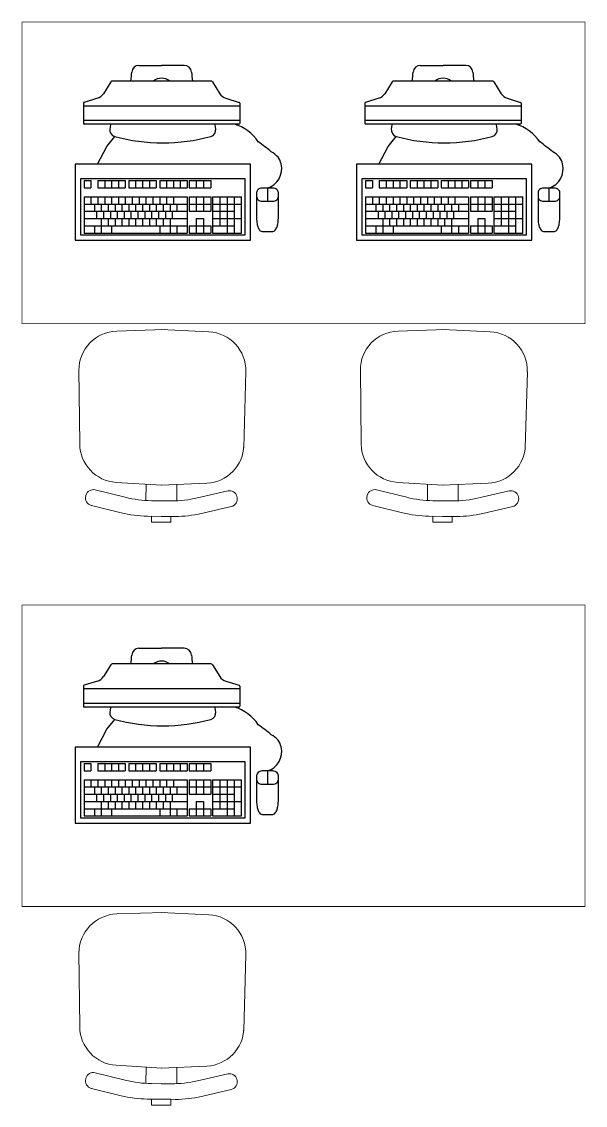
# Model space of a CAD drawing. Header units: millimetres. Extents: x -217756 to 263180, y 55413 to 130608.
# Drawn here: x 204560 to 205962, y 73872 to 76567 of the extents above; entities that cross this region are included whole.
import ezdxf

# ---------------------------------------------------------------- set-up
doc = ezdxf.new("R2010")
doc.units = ezdxf.units.MM
doc.layers.add('ТХ_мебель передв', color=250, linetype='Continuous', lineweight=13)

# ---------------------------------------------------------------- blocks, each defined once
blk = doc.blocks.new('A$C34cbd993')
at = {"extrusion": (0.000470829, 6.1078e-05, 1)}
for p, q in [((423085.2, -54142.3, 0), (423141.6, -54142.3, 0)), ((423197.9, -54142.3, -0.1), (423141.6, -54142.3, 0)), ((423785.2, -54142.3, 0), (423841.6, -54142.3, 0)), ((423897.9, -54142.3, -0.1), (423841.6, -54142.3, 0)), ((423015.1, -54183.5, 0), (422996.8, -54212.8, 0)), ((423264.2, -54181.3, -0.1), (423019, -54181.3, 0)), ((423268, -54183.5, -0.1), (423286.3, -54212.8, -0.1)), ((423715.1, -54183.5, 0), (423696.8, -54212.8, 0)), ((423964.2, -54181.3, -0.1), (423719, -54181.3, 0)), ((423968, -54183.5, -0.1), (423986.3, -54212.8, -0.1)), ((422981.8, -54224.3, 0.1), (422949, -54234.4, 0.1)), ((423301.4, -54224.3, -0.1), (423334.2, -54234.4, -0.1)), ((423681.8, -54224.3, 0.1), (423649, -54234.4, 0.1)), ((424001.4, -54224.3, -0.1), (424034.2, -54234.4, -0.1)), ((422947.2, -54236.2, 0.1), (422947.2, -54286.6, 0.1)), ((423336, -54243.4, -0.1), (422947.2, -54243.4, 0.1)), ((423336, -54236.2, -0.1), (423336, -54286.6, -0.1)), ((423647.2, -54236.2, 0.1), (423647.2, -54286.6, 0.1)), ((424036, -54243.4, -0.1), (423647.2, -54243.4, 0.1)), ((424036, -54236.2, -0.1), (424036, -54286.6, -0.1)), ((423336, -54279.4, -0.1), (422947.2, -54279.4, 0.1)), ((424036, -54279.4, -0.1), (423647.2, -54279.4, 0.1)), ((423334.2, -54288.4, -0.1), (422949, -54288.4, 0.1)), ((424034.2, -54288.4, -0.1), (423649, -54288.4, 0.1)), ((422948.8, -54428.8, 0.1), (422948.8, -54446.8, 0.1)), ((423648.8, -54428.8, 0.1), (423648.8, -54446.8, 0.1)), ((422948.8, -54469.3, 0.1), (423205.3, -54469.3, 0)), ((422948.8, -54469.3, 0.1), (422948.8, -54559.3, 0.1)), ((423209.8, -54469.3, 0), (423263.8, -54469.3, -0.1)), ((423268.3, -54469.3, -0.1), (423340.3, -54469.3, -0.1)), ((423340.3, -54559.3, -0.1), (423340.3, -54469.3, -0.1)), ((423648.8, -54469.3, 0.1), (423905.3, -54469.3, 0)), ((423648.8, -54469.3, 0.1), (423648.8, -54559.3, 0.1)), ((423909.8, -54469.3, 0), (423963.8, -54469.3, -0.1)), ((423968.3, -54469.3, -0.1), (424040.3, -54469.3, -0.1)), ((424040.3, -54559.3, -0.1), (424040.3, -54469.3, -0.1)), ((422948.8, -54487.3, 0.1), (423205.3, -54487.3, 0)), ((423209.8, -54487.3, 0), (423263.8, -54487.3, -0.1)), ((423268.3, -54487.3, -0.1), (423340.3, -54487.3, -0.1)), ((423648.8, -54487.3, 0.1), (423905.3, -54487.3, 0)), ((423909.8, -54487.3, 0), (423963.8, -54487.3, -0.1)), ((423968.3, -54487.3, -0.1), (424040.3, -54487.3, -0.1)), ((422948.8, -54505.3, 0.1), (423205.3, -54505.3, 0)), ((422948.8, -54523.3, 0.1), (423205.3, -54523.3, 0)), ((423209.8, -54505.3, 0), (423263.8, -54505.3, -0.1)), ((423227.8, -54523.3, 0), (423245.8, -54523.3, -0.1)), ((423268.3, -54505.3, -0.1), (423322.3, -54505.3, -0.1)), ((423268.3, -54523.3, -0.1), (423340.3, -54523.3, -0.1)), ((423648.8, -54505.3, 0.1), (423905.3, -54505.3, 0)), ((423648.8, -54523.3, 0.1), (423905.3, -54523.3, 0)), ((423909.8, -54505.3, 0), (423963.8, -54505.3, -0.1)), ((423927.8, -54523.3, 0), (423945.8, -54523.3, -0.1)), ((423968.3, -54505.3, -0.1), (424022.3, -54505.3, -0.1)), ((423968.3, -54523.3, -0.1), (424040.3, -54523.3, -0.1)), ((422948.8, -54541.3, 0.1), (423205.3, -54541.3, 0)), ((423209.8, -54541.3, 0), (423263.8, -54541.3, -0.1)), ((423268.3, -54541.3, -0.1), (423322.3, -54541.3, -0.1)), ((423648.8, -54541.3, 0.1), (423905.3, -54541.3, 0)), ((423909.8, -54541.3, 0), (423963.8, -54541.3, -0.1)), ((423968.3, -54541.3, -0.1), (424022.3, -54541.3, -0.1)), ((422948.8, -54559.3, 0.1), (423205.3, -54559.3, 0)), ((423209.8, -54559.3, 0), (423263.8, -54559.3, -0.1)), ((423268.3, -54559.3, -0.1), (423340.3, -54559.3, -0.1)), ((423648.8, -54559.3, 0.1), (423905.3, -54559.3, 0)), ((423909.8, -54559.3, 0), (423963.8, -54559.3, -0.1)), ((423968.3, -54559.3, -0.1), (424040.3, -54559.3, -0.1)), ((423085.2, -55592.3, 0), (423141.6, -55592.3, 0)), ((423197.9, -55592.3, -0.1), (423141.6, -55592.3, 0)), ((423015.1, -55633.5, 0), (422996.8, -55662.8, 0)), ((423264.2, -55631.3, -0.1), (423019, -55631.3, 0)), ((423268, -55633.5, -0.1), (423286.3, -55662.8, -0.1)), ((422947.2, -55686.2, 0.1), (422947.2, -55736.6, 0.1)), ((422981.8, -55674.3, 0.1), (422949, -55684.4, 0.1)), ((423301.4, -55674.3, -0.1), (423334.2, -55684.4, -0.1)), ((423336, -55686.2, -0.1), (423336, -55736.6, -0.1)), ((423336, -55693.4, -0.1), (422947.2, -55693.4, 0.1)), ((423336, -55729.4, -0.1), (422947.2, -55729.4, 0.1)), ((423334.2, -55738.4, -0.1), (422949, -55738.4, 0.1)), ((422948.8, -55878.8, 0.1), (422948.8, -55896.8, 0.1)), ((422948.8, -55919.3, 0.1), (423205.3, -55919.3, 0)), ((422948.8, -55919.3, 0.1), (422948.8, -56009.3, 0.1)), ((423209.8, -55919.3, 0), (423263.8, -55919.3, -0.1)), ((423268.3, -55919.3, -0.1), (423340.3, -55919.3, -0.1)), ((423340.3, -56009.3, -0.1), (423340.3, -55919.3, -0.1)), ((422948.8, -55937.3, 0.1), (423205.3, -55937.3, 0)), ((422948.8, -55955.3, 0.1), (423205.3, -55955.3, 0)), ((423209.8, -55937.3, 0), (423263.8, -55937.3, -0.1)), ((423209.8, -55955.3, 0), (423263.8, -55955.3, -0.1)), ((423268.3, -55937.3, -0.1), (423340.3, -55937.3, -0.1)), ((423268.3, -55955.3, -0.1), (423322.3, -55955.3, -0.1)), ((422948.8, -55973.3, 0.1), (423205.3, -55973.3, 0)), ((423227.8, -55973.3, 0), (423245.8, -55973.3, -0.1)), ((423268.3, -55973.3, -0.1), (423340.3, -55973.3, -0.1)), ((422948.8, -55991.3, 0.1), (423205.3, -55991.3, 0)), ((422948.8, -56009.3, 0.1), (423205.3, -56009.3, 0)), ((423209.8, -55991.3, 0), (423263.8, -55991.3, -0.1)), ((423209.8, -56009.3, 0), (423263.8, -56009.3, -0.1)), ((423268.3, -55991.3, -0.1), (423322.3, -55991.3, -0.1)), ((423268.3, -56009.3, -0.1), (423340.3, -56009.3, -0.1))]:
    blk.add_line(p, q, dxfattribs=at)
for points, elevation in [([(423404.9, -54447.5, 0.397637), (423438.8, -54387.4, 0.110351), (423431.5, -54370.9, 0.08312), (423414.4, -54357.4, 0.014729), (423382, -54332.3, 0.170175), (423322.8, -54288.4, -0.037673)], 195.9), ([(424104.9, -54447.5, 0.397637), (424138.8, -54387.4, 0.110351), (424131.5, -54370.9, 0.08312), (424114.4, -54357.4, 0.014729), (424082, -54332.3, 0.170175), (424022.8, -54288.4, -0.037673)], 196.2), ([(423377.9, -54468.9, 0.114539), (423378.9, -54473.2, 0.103755), (423381.8, -54477, 0.091433), (423386.1, -54479.4, 0.084292), (423391.4, -54480.3), (423418.4, -54480.3, 0.084292), (423423.6, -54479.4, 0.091433), (423427.9, -54477, 0.103755), (423430.9, -54473.2, 0.114539), (423431.9, -54468.9, 0.114539)], 195.9), ([(424077.9, -54468.9, 0.114539), (424078.9, -54473.2, 0.103755), (424081.8, -54477, 0.091433), (424086.1, -54479.4, 0.084292), (424091.4, -54480.3), (424118.4, -54480.3, 0.084292), (424123.6, -54479.4, 0.091433), (424127.9, -54477, 0.103755), (424130.9, -54473.2, 0.114539), (424131.9, -54468.9, 0.114539)], 196.2), ([(423404.9, -55897.5, 0.397637), (423438.8, -55837.4, 0.110351), (423431.5, -55820.9, 0.08312), (423414.4, -55807.4, 0.014729), (423382, -55782.3, 0.170175), (423322.8, -55738.4, -0.037673)], 195.8), ([(423377.9, -55918.9, 0.114539), (423378.9, -55923.2, 0.103755), (423381.8, -55927, 0.091433), (423386.1, -55929.4, 0.084292), (423391.4, -55930.3), (423418.4, -55930.3, 0.084292), (423423.6, -55929.4, 0.091433), (423427.9, -55927, 0.103755), (423430.9, -55923.2, 0.114539), (423431.9, -55918.9, 0.114539)], 195.8)]:
    blk.add_lwpolyline(points, format="xyb", dxfattribs=dict(at, elevation=elevation))
for points, elevation in [([(422981.8, -54388.4), (423005.3, -54343.8), (423024.9, -54319.4)], 195.9), ([(423681.8, -54388.4), (423705.3, -54343.8), (423724.9, -54319.4)], 196.2), ([(422948.7, -54428.9), (422965.8, -54428.9)], 195.9), ([(422948.7, -54446.9), (422965.8, -54446.9)], 195.9), ([(422965.8, -54428.9), (422965.8, -54446.9)], 195.9), ([(422982.9, -54428.9), (423051.3, -54428.9)], 195.9), ([(422982.9, -54428.9), (422982.9, -54446.9)], 195.9), ([(422982.9, -54446.9), (423051.3, -54446.9)], 195.9), ([(423000, -54428.9), (423000, -54446.9)], 195.9), ([(423017.1, -54428.9), (423017.1, -54446.9)], 195.9), ([(423034.2, -54428.9), (423034.2, -54446.9)], 195.9), ([(423051.3, -54428.9), (423051.3, -54446.9)], 195.9), ([(423059.9, -54428.9), (423128.3, -54428.9)], 195.9), ([(423059.9, -54428.9), (423059.9, -54446.9)], 195.9), ([(423059.9, -54446.9), (423128.3, -54446.9)], 195.9), ([(423077, -54428.9), (423077, -54446.9)], 195.9), ([(423094.1, -54428.9), (423094.1, -54446.9)], 195.9), ([(423111.2, -54428.9), (423111.2, -54446.9)], 195.9), ([(423128.3, -54428.9), (423128.3, -54446.9)], 195.9), ([(423136.8, -54428.9), (423205.2, -54428.9)], 195.9), ([(423136.8, -54428.9), (423136.8, -54446.9)], 195.9), ([(423136.8, -54446.9), (423205.2, -54446.9)], 195.9), ([(423153.9, -54428.9), (423153.9, -54446.9)], 195.9), ([(423171, -54428.9), (423171, -54446.9)], 195.9), ([(423188.1, -54428.9), (423188.1, -54446.9)], 195.9), ([(423205.2, -54428.9), (423205.2, -54446.9)], 195.9), ([(423209.7, -54428.9), (423263.7, -54428.9)], 195.9), ([(423209.7, -54428.9), (423209.7, -54446.9)], 195.9), ([(423209.7, -54446.9), (423263.7, -54446.9)], 195.9), ([(423227.7, -54428.9), (423227.7, -54446.9)], 195.9), ([(423245.7, -54428.9), (423245.7, -54446.9)], 195.9), ([(423263.7, -54428.9), (423263.7, -54446.9)], 195.9), ([(423263.7, -54428.9), (423263.7, -54446.9)], 195.9), ([(423404.9, -54447.5), (423404.9, -54480.3)], 195.9), ([(423648.7, -54428.9), (423665.8, -54428.9)], 196.2), ([(423648.7, -54446.9), (423665.8, -54446.9)], 196.2), ([(423665.8, -54428.9), (423665.8, -54446.9)], 196.2), ([(423682.9, -54428.9), (423751.3, -54428.9)], 196.2), ([(423682.9, -54428.9), (423682.9, -54446.9)], 196.2), ([(423682.9, -54446.9), (423751.3, -54446.9)], 196.2), ([(423700, -54428.9), (423700, -54446.9)], 196.2), ([(423717.1, -54428.9), (423717.1, -54446.9)], 196.2), ([(423734.2, -54428.9), (423734.2, -54446.9)], 196.2), ([(423751.3, -54428.9), (423751.3, -54446.9)], 196.2), ([(423759.9, -54428.9), (423828.3, -54428.9)], 196.2), ([(423759.9, -54428.9), (423759.9, -54446.9)], 196.2), ([(423759.9, -54446.9), (423828.3, -54446.9)], 196.2), ([(423777, -54428.9), (423777, -54446.9)], 196.2), ([(423794.1, -54428.9), (423794.1, -54446.9)], 196.2), ([(423811.2, -54428.9), (423811.2, -54446.9)], 196.2), ([(423828.3, -54428.9), (423828.3, -54446.9)], 196.2), ([(423836.8, -54428.9), (423905.2, -54428.9)], 196.2), ([(423836.8, -54428.9), (423836.8, -54446.9)], 196.2), ([(423836.8, -54446.9), (423905.2, -54446.9)], 196.2), ([(423853.9, -54428.9), (423853.9, -54446.9)], 196.2), ([(423871, -54428.9), (423871, -54446.9)], 196.2), ([(423888.1, -54428.9), (423888.1, -54446.9)], 196.2), ([(423905.2, -54428.9), (423905.2, -54446.9)], 196.2), ([(423909.7, -54428.9), (423963.7, -54428.9)], 196.2), ([(423909.7, -54428.9), (423909.7, -54446.9)], 196.2), ([(423909.7, -54446.9), (423963.7, -54446.9)], 196.2), ([(423927.7, -54428.9), (423927.7, -54446.9)], 196.2), ([(423945.7, -54428.9), (423945.7, -54446.9)], 196.2), ([(423963.7, -54428.9), (423963.7, -54446.9)], 196.2), ([(423963.7, -54428.9), (423963.7, -54446.9)], 196.2), ([(424104.9, -54447.5), (424104.9, -54480.3)], 196.2), ([(422965.8, -54469.4), (422965.8, -54487.4)], 195.9), ([(422982.9, -54469.4), (422982.9, -54487.4)], 195.9), ([(423000, -54469.4), (423000, -54487.4)], 195.9), ([(423017.1, -54469.4), (423017.1, -54487.4)], 195.9), ([(423034.2, -54469.4), (423034.2, -54487.4)], 195.9), ([(423051.3, -54469.4), (423051.3, -54487.4)], 195.9), ([(423068.4, -54469.4), (423068.4, -54487.4)], 195.9), ([(423085.5, -54469.4), (423085.5, -54487.4)], 195.9), ([(423102.6, -54469.4), (423102.6, -54487.4)], 195.9), ([(423119.7, -54469.4), (423119.7, -54487.4)], 195.9), ([(423136.8, -54469.4), (423136.8, -54487.4)], 195.9), ([(423153.9, -54469.4), (423153.9, -54487.4)], 195.9), ([(423171, -54469.4), (423171, -54487.4)], 195.9), ([(423205.2, -54469.4), (423205.2, -54559.4)], 195.9), ([(423209.7, -54469.4), (423209.7, -54505.4)], 195.9), ([(423227.7, -54469.4), (423227.7, -54505.4)], 195.9), ([(423245.7, -54469.4), (423245.7, -54505.4)], 195.9), ([(423263.7, -54469.4), (423263.7, -54505.4)], 195.9), ([(423268.2, -54469.4), (423268.2, -54559.4)], 195.9), ([(423286.2, -54469.4), (423286.2, -54541.4)], 195.9), ([(423304.2, -54469.4), (423304.2, -54559.4)], 195.9), ([(423322.2, -54469.4), (423322.2, -54559.4)], 195.9), ([(423665.8, -54469.4), (423665.8, -54487.4)], 196.2), ([(423682.9, -54469.4), (423682.9, -54487.4)], 196.2), ([(423700, -54469.4), (423700, -54487.4)], 196.2), ([(423717.1, -54469.4), (423717.1, -54487.4)], 196.2), ([(423734.2, -54469.4), (423734.2, -54487.4)], 196.2), ([(423751.3, -54469.4), (423751.3, -54487.4)], 196.2), ([(423768.4, -54469.4), (423768.4, -54487.4)], 196.2), ([(423785.5, -54469.4), (423785.5, -54487.4)], 196.2), ([(423802.6, -54469.4), (423802.6, -54487.4)], 196.2), ([(423819.7, -54469.4), (423819.7, -54487.4)], 196.2), ([(423836.8, -54469.4), (423836.8, -54487.4)], 196.2), ([(423853.9, -54469.4), (423853.9, -54487.4)], 196.2), ([(423871, -54469.4), (423871, -54487.4)], 196.2), ([(423905.2, -54469.4), (423905.2, -54559.4)], 196.2), ([(423909.7, -54469.4), (423909.7, -54505.4)], 196.2), ([(423927.7, -54469.4), (423927.7, -54505.4)], 196.2), ([(423945.7, -54469.4), (423945.7, -54505.4)], 196.2), ([(423963.7, -54469.4), (423963.7, -54505.4)], 196.2), ([(423968.2, -54469.4), (423968.2, -54559.4)], 196.2), ([(423986.2, -54469.4), (423986.2, -54541.4)], 196.2), ([(424004.2, -54469.4), (424004.2, -54559.4)], 196.2), ([(424022.2, -54469.4), (424022.2, -54559.4)], 196.2), ([(422974.4, -54487.4), (422974.4, -54505.4)], 195.9), ([(422991.5, -54487.4), (422991.5, -54505.4)], 195.9), ([(423008.6, -54487.4), (423008.6, -54505.4)], 195.9), ([(423025.7, -54487.4), (423025.7, -54505.4)], 195.9), ([(423042.8, -54487.4), (423042.8, -54505.4)], 195.9), ([(423059.9, -54487.4), (423059.9, -54505.4)], 195.9), ([(423077, -54487.4), (423077, -54505.4)], 195.9), ([(423094.1, -54487.4), (423094.1, -54505.4)], 195.9), ([(423111.2, -54487.4), (423111.2, -54505.4)], 195.9), ([(423128.3, -54487.4), (423128.3, -54505.4)], 195.9), ([(423145.4, -54487.4), (423145.4, -54505.4)], 195.9), ([(423162.5, -54487.4), (423162.5, -54505.4)], 195.9), ([(423179.6, -54487.4), (423179.6, -54505.4)], 195.9), ([(423674.4, -54487.4), (423674.4, -54505.4)], 196.2), ([(423691.5, -54487.4), (423691.5, -54505.4)], 196.2), ([(423708.6, -54487.4), (423708.6, -54505.4)], 196.2), ([(423725.7, -54487.4), (423725.7, -54505.4)], 196.2), ([(423742.8, -54487.4), (423742.8, -54505.4)], 196.2), ([(423759.9, -54487.4), (423759.9, -54505.4)], 196.2), ([(423777, -54487.4), (423777, -54505.4)], 196.2), ([(423794.1, -54487.4), (423794.1, -54505.4)], 196.2), ([(423811.2, -54487.4), (423811.2, -54505.4)], 196.2), ([(423828.3, -54487.4), (423828.3, -54505.4)], 196.2), ([(423845.4, -54487.4), (423845.4, -54505.4)], 196.2), ([(423862.5, -54487.4), (423862.5, -54505.4)], 196.2), ([(423879.6, -54487.4), (423879.6, -54505.4)], 196.2), ([(422979.8, -54505.4), (422979.8, -54523.4)], 195.9), ([(422991.5, -54523.4), (422991.5, -54541.4)], 195.9), ([(422996.9, -54505.4), (422996.9, -54523.4)], 195.9), ([(423008.6, -54523.4), (423008.6, -54541.4)], 195.9), ([(423014, -54505.4), (423014, -54523.4)], 195.9), ([(423025.7, -54523.4), (423025.7, -54541.4)], 195.9), ([(423031.1, -54505.4), (423031.1, -54523.4)], 195.9), ([(423042.8, -54523.4), (423042.8, -54541.4)], 195.9), ([(423048.2, -54505.4), (423048.2, -54523.4)], 195.9), ([(423059.9, -54523.4), (423059.9, -54541.4)], 195.9), ([(423065.3, -54505.4), (423065.3, -54523.4)], 195.9), ([(423077, -54523.4), (423077, -54541.4)], 195.9), ([(423082.4, -54505.4), (423082.4, -54523.4)], 195.9), ([(423094.1, -54523.4), (423094.1, -54541.4)], 195.9), ([(423099.5, -54505.4), (423099.5, -54523.4)], 195.9), ([(423111.2, -54523.4), (423111.2, -54541.4)], 195.9), ([(423116.6, -54505.4), (423116.6, -54523.4)], 195.9), ([(423128.3, -54523.4), (423128.3, -54541.4)], 195.9), ([(423133.7, -54505.4), (423133.7, -54523.4)], 195.9), ([(423145.4, -54523.4), (423145.4, -54541.4)], 195.9), ([(423150.8, -54505.4), (423150.8, -54523.4)], 195.9), ([(423162.5, -54523.4), (423162.5, -54541.4)], 195.9), ([(423167.9, -54505.4), (423167.9, -54523.4)], 195.9), ([(423227.7, -54523.4), (423227.7, -54559.4)], 195.9), ([(423245.7, -54523.4), (423245.7, -54559.4)], 195.9), ([(423679.8, -54505.4), (423679.8, -54523.4)], 196.2), ([(423691.5, -54523.4), (423691.5, -54541.4)], 196.2), ([(423696.9, -54505.4), (423696.9, -54523.4)], 196.2), ([(423708.6, -54523.4), (423708.6, -54541.4)], 196.2), ([(423714, -54505.4), (423714, -54523.4)], 196.2), ([(423725.7, -54523.4), (423725.7, -54541.4)], 196.2), ([(423731.1, -54505.4), (423731.1, -54523.4)], 196.2), ([(423742.8, -54523.4), (423742.8, -54541.4)], 196.2), ([(423748.2, -54505.4), (423748.2, -54523.4)], 196.2), ([(423759.9, -54523.4), (423759.9, -54541.4)], 196.2), ([(423765.3, -54505.4), (423765.3, -54523.4)], 196.2), ([(423777, -54523.4), (423777, -54541.4)], 196.2), ([(423782.4, -54505.4), (423782.4, -54523.4)], 196.2), ([(423794.1, -54523.4), (423794.1, -54541.4)], 196.2), ([(423799.5, -54505.4), (423799.5, -54523.4)], 196.2), ([(423811.2, -54523.4), (423811.2, -54541.4)], 196.2), ([(423816.6, -54505.4), (423816.6, -54523.4)], 196.2), ([(423828.3, -54523.4), (423828.3, -54541.4)], 196.2), ([(423833.7, -54505.4), (423833.7, -54523.4)], 196.2), ([(423845.4, -54523.4), (423845.4, -54541.4)], 196.2), ([(423850.8, -54505.4), (423850.8, -54523.4)], 196.2), ([(423862.5, -54523.4), (423862.5, -54541.4)], 196.2), ([(423867.9, -54505.4), (423867.9, -54523.4)], 196.2), ([(423927.7, -54523.4), (423927.7, -54559.4)], 196.2), ([(423945.7, -54523.4), (423945.7, -54559.4)], 196.2), ([(422974.4, -54541.4), (422974.4, -54559.4)], 195.9), ([(422991.5, -54541.4), (422991.5, -54559.4)], 195.9), ([(423017.1, -54541.4), (423017.1, -54559.4)], 195.9), ([(423136.8, -54541.4), (423136.8, -54559.4)], 195.9), ([(423162.5, -54541.4), (423162.5, -54559.4)], 195.9), ([(423179.6, -54541.4), (423179.6, -54559.4)], 195.9), ([(423209.7, -54541.4), (423209.7, -54559.4)], 195.9), ([(423263.7, -54541.4), (423263.7, -54559.4)], 195.9), ([(423674.4, -54541.4), (423674.4, -54559.4)], 196.2), ([(423691.5, -54541.4), (423691.5, -54559.4)], 196.2), ([(423717.1, -54541.4), (423717.1, -54559.4)], 196.2), ([(423836.8, -54541.4), (423836.8, -54559.4)], 196.2), ([(423862.5, -54541.4), (423862.5, -54559.4)], 196.2), ([(423879.6, -54541.4), (423879.6, -54559.4)], 196.2), ([(423909.7, -54541.4), (423909.7, -54559.4)], 196.2), ([(423963.7, -54541.4), (423963.7, -54559.4)], 196.2), ([(422981.8, -55838.4), (423005.3, -55793.8), (423024.9, -55769.4)], 195.8), ([(422948.7, -55878.9), (422965.8, -55878.9)], 195.8), ([(422948.7, -55896.9), (422965.8, -55896.9)], 195.8), ([(422965.8, -55878.9), (422965.8, -55896.9)], 195.8), ([(422982.9, -55878.9), (423051.3, -55878.9)], 195.8), ([(422982.9, -55878.9), (422982.9, -55896.9)], 195.8), ([(422982.9, -55896.9), (423051.3, -55896.9)], 195.8), ([(423000, -55878.9), (423000, -55896.9)], 195.8), ([(423017.1, -55878.9), (423017.1, -55896.9)], 195.8), ([(423034.2, -55878.9), (423034.2, -55896.9)], 195.8), ([(423051.3, -55878.9), (423051.3, -55896.9)], 195.8), ([(423059.9, -55878.9), (423128.3, -55878.9)], 195.8), ([(423059.9, -55878.9), (423059.9, -55896.9)], 195.8), ([(423059.9, -55896.9), (423128.3, -55896.9)], 195.8), ([(423077, -55878.9), (423077, -55896.9)], 195.8), ([(423094.1, -55878.9), (423094.1, -55896.9)], 195.8), ([(423111.2, -55878.9), (423111.2, -55896.9)], 195.8), ([(423128.3, -55878.9), (423128.3, -55896.9)], 195.8), ([(423136.8, -55878.9), (423205.2, -55878.9)], 195.8), ([(423136.8, -55878.9), (423136.8, -55896.9)], 195.8), ([(423136.8, -55896.9), (423205.2, -55896.9)], 195.8), ([(423153.9, -55878.9), (423153.9, -55896.9)], 195.8), ([(423171, -55878.9), (423171, -55896.9)], 195.8), ([(423188.1, -55878.9), (423188.1, -55896.9)], 195.8), ([(423205.2, -55878.9), (423205.2, -55896.9)], 195.8), ([(423209.7, -55878.9), (423263.7, -55878.9)], 195.8), ([(423209.7, -55878.9), (423209.7, -55896.9)], 195.8), ([(423209.7, -55896.9), (423263.7, -55896.9)], 195.8), ([(423227.7, -55878.9), (423227.7, -55896.9)], 195.8), ([(423245.7, -55878.9), (423245.7, -55896.9)], 195.8), ([(423263.7, -55878.9), (423263.7, -55896.9)], 195.8), ([(423263.7, -55878.9), (423263.7, -55896.9)], 195.8), ([(423404.9, -55897.5), (423404.9, -55930.3)], 195.8), ([(422965.8, -55919.4), (422965.8, -55937.4)], 195.8), ([(422982.9, -55919.4), (422982.9, -55937.4)], 195.8), ([(423000, -55919.4), (423000, -55937.4)], 195.8), ([(423017.1, -55919.4), (423017.1, -55937.4)], 195.8), ([(423034.2, -55919.4), (423034.2, -55937.4)], 195.8), ([(423051.3, -55919.4), (423051.3, -55937.4)], 195.8), ([(423068.4, -55919.4), (423068.4, -55937.4)], 195.8), ([(423085.5, -55919.4), (423085.5, -55937.4)], 195.8), ([(423102.6, -55919.4), (423102.6, -55937.4)], 195.8), ([(423119.7, -55919.4), (423119.7, -55937.4)], 195.8), ([(423136.8, -55919.4), (423136.8, -55937.4)], 195.8), ([(423153.9, -55919.4), (423153.9, -55937.4)], 195.8), ([(423171, -55919.4), (423171, -55937.4)], 195.8), ([(423205.2, -55919.4), (423205.2, -56009.4)], 195.8), ([(423209.7, -55919.4), (423209.7, -55955.4)], 195.8), ([(423227.7, -55919.4), (423227.7, -55955.4)], 195.8), ([(423245.7, -55919.4), (423245.7, -55955.4)], 195.8), ([(423263.7, -55919.4), (423263.7, -55955.4)], 195.8), ([(423268.2, -55919.4), (423268.2, -56009.4)], 195.8), ([(423286.2, -55919.4), (423286.2, -55991.4)], 195.8), ([(423304.2, -55919.4), (423304.2, -56009.4)], 195.8), ([(423322.2, -55919.4), (423322.2, -56009.4)], 195.8), ([(422974.4, -55937.4), (422974.4, -55955.4)], 195.8), ([(422979.8, -55955.4), (422979.8, -55973.4)], 195.8), ([(422991.5, -55937.4), (422991.5, -55955.4)], 195.8), ([(422996.9, -55955.4), (422996.9, -55973.4)], 195.8), ([(423008.6, -55937.4), (423008.6, -55955.4)], 195.8), ([(423014, -55955.4), (423014, -55973.4)], 195.8), ([(423025.7, -55937.4), (423025.7, -55955.4)], 195.8), ([(423031.1, -55955.4), (423031.1, -55973.4)], 195.8), ([(423042.8, -55937.4), (423042.8, -55955.4)], 195.8), ([(423048.2, -55955.4), (423048.2, -55973.4)], 195.8), ([(423059.9, -55937.4), (423059.9, -55955.4)], 195.8), ([(423065.3, -55955.4), (423065.3, -55973.4)], 195.8), ([(423077, -55937.4), (423077, -55955.4)], 195.8), ([(423082.4, -55955.4), (423082.4, -55973.4)], 195.8), ([(423094.1, -55937.4), (423094.1, -55955.4)], 195.8), ([(423099.5, -55955.4), (423099.5, -55973.4)], 195.8), ([(423111.2, -55937.4), (423111.2, -55955.4)], 195.8), ([(423116.6, -55955.4), (423116.6, -55973.4)], 195.8), ([(423128.3, -55937.4), (423128.3, -55955.4)], 195.8), ([(423133.7, -55955.4), (423133.7, -55973.4)], 195.8), ([(423145.4, -55937.4), (423145.4, -55955.4)], 195.8), ([(423150.8, -55955.4), (423150.8, -55973.4)], 195.8), ([(423162.5, -55937.4), (423162.5, -55955.4)], 195.8), ([(423167.9, -55955.4), (423167.9, -55973.4)], 195.8), ([(423179.6, -55937.4), (423179.6, -55955.4)], 195.8), ([(422991.5, -55973.4), (422991.5, -55991.4)], 195.8), ([(423008.6, -55973.4), (423008.6, -55991.4)], 195.8), ([(423025.7, -55973.4), (423025.7, -55991.4)], 195.8), ([(423042.8, -55973.4), (423042.8, -55991.4)], 195.8), ([(423059.9, -55973.4), (423059.9, -55991.4)], 195.8), ([(423077, -55973.4), (423077, -55991.4)], 195.8), ([(423094.1, -55973.4), (423094.1, -55991.4)], 195.8), ([(423111.2, -55973.4), (423111.2, -55991.4)], 195.8), ([(423128.3, -55973.4), (423128.3, -55991.4)], 195.8), ([(423145.4, -55973.4), (423145.4, -55991.4)], 195.8), ([(423162.5, -55973.4), (423162.5, -55991.4)], 195.8), ([(423227.7, -55973.4), (423227.7, -56009.4)], 195.8), ([(423245.7, -55973.4), (423245.7, -56009.4)], 195.8), ([(422974.4, -55991.4), (422974.4, -56009.4)], 195.8), ([(422991.5, -55991.4), (422991.5, -56009.4)], 195.8), ([(423017.1, -55991.4), (423017.1, -56009.4)], 195.8), ([(423136.8, -55991.4), (423136.8, -56009.4)], 195.8), ([(423162.5, -55991.4), (423162.5, -56009.4)], 195.8), ([(423179.6, -55991.4), (423179.6, -56009.4)], 195.8), ([(423209.7, -55991.4), (423209.7, -56009.4)], 195.8), ([(423263.7, -55991.4), (423263.7, -56009.4)], 195.8)]:
    blk.add_lwpolyline(points, dxfattribs=dict(at, elevation=elevation))
for points, elevation in [([(422926.2, -54577.4), (423362.7, -54577.4), (423362.7, -54388.4), (422926.2, -54388.4)], 195.9), ([(423626.2, -54577.4), (424062.7, -54577.4), (424062.7, -54388.4), (423626.2, -54388.4)], 196.2), ([(422939.7, -54563.9), (423349.2, -54563.9), (423349.2, -54424.4), (422939.7, -54424.4)], 195.9), ([(423639.7, -54563.9), (424049.2, -54563.9), (424049.2, -54424.4), (423639.7, -54424.4)], 196.2), ([(422926.2, -56027.4), (423362.7, -56027.4), (423362.7, -55838.4), (422926.2, -55838.4)], 195.8), ([(422939.7, -56013.9), (423349.2, -56013.9), (423349.2, -55874.4), (422939.7, -55874.4)], 195.8)]:
    blk.add_lwpolyline(points, close=True, dxfattribs=dict(at, elevation=elevation))
for points, elevation in [([(423391.4, -54555.5), (423418.4, -54555.5, 0.19919), (423422.7, -54553.7, 0.098412), (423427.9, -54545.9, 0.055653), (423430.7, -54536.1, 0.042416), (423431.9, -54522.8), (423431.9, -54458.9, 0.114539), (423430.9, -54454.6, 0.103755), (423427.9, -54450.8, 0.091433), (423423.6, -54448.4, 0.084292), (423418.4, -54447.5), (423391.4, -54447.5, 0.084292), (423386.1, -54448.4, 0.091433), (423381.8, -54450.8, 0.103755), (423378.9, -54454.6, 0.114539), (423377.9, -54458.9), (423377.9, -54522.8, 0.042416), (423379, -54536.1, 0.055653), (423381.8, -54545.9, 0.098412), (423387, -54553.7, 0.19919)], 195.9), ([(424091.4, -54555.5), (424118.4, -54555.5, 0.19919), (424122.7, -54553.7, 0.098412), (424127.9, -54545.9, 0.055653), (424130.7, -54536.1, 0.042416), (424131.9, -54522.8), (424131.9, -54458.9, 0.114539), (424130.9, -54454.6, 0.103755), (424127.9, -54450.8, 0.091433), (424123.6, -54448.4, 0.084292), (424118.4, -54447.5), (424091.4, -54447.5, 0.084292), (424086.1, -54448.4, 0.091433), (424081.8, -54450.8, 0.103755), (424078.9, -54454.6, 0.114539), (424077.9, -54458.9), (424077.9, -54522.8, 0.042416), (424079, -54536.1, 0.055653), (424081.8, -54545.9, 0.098412), (424087, -54553.7, 0.19919)], 196.2), ([(423391.4, -56005.5), (423418.4, -56005.5, 0.19919), (423422.7, -56003.7, 0.098412), (423427.9, -55995.9, 0.055653), (423430.7, -55986.1, 0.042416), (423431.9, -55972.8), (423431.9, -55908.9, 0.114539), (423430.9, -55904.6, 0.103755), (423427.9, -55900.8, 0.091433), (423423.6, -55898.4, 0.084292), (423418.4, -55897.5), (423391.4, -55897.5, 0.084292), (423386.1, -55898.4, 0.091433), (423381.8, -55900.8, 0.103755), (423378.9, -55904.6, 0.114539), (423377.9, -55908.9), (423377.9, -55972.8, 0.042416), (423379, -55986.1, 0.055653), (423381.8, -55995.9, 0.098412), (423387, -56003.7, 0.19919)], 195.8)]:
    blk.add_lwpolyline(points, format="xyb", close=True, dxfattribs=dict(at, elevation=elevation))
for centre, radius, start, end in [((423085.2, -54160.3, 195.9), 18, 90, 176.3696), ((423197.9, -54160.3, 195.9), 18, 3.6304, 90), ((423785.2, -54160.3, 196.2), 18, 90, 176.3696), ((423897.9, -54160.3, 196.2), 18, 3.6304, 90), ((422811.4, -54142.9, 195.9), 256.3, 351.4005, 356.3696), ((423141.5, -54208.1, 195.9), 33.8, 52.618, 127.382), ((423471.7, -54142.9, 195.9), 256.3, 183.6304, 188.5995), ((423511.4, -54142.9, 196.2), 256.3, 351.4005, 356.3696), ((423841.5, -54208.1, 196.2), 33.8, 52.618, 127.382), ((424171.7, -54142.9, 196.2), 256.3, 183.6304, 188.5995), ((423018.9, -54185.8, 195.9), 4.5, 90, 149.521), ((423264.1, -54185.8, 195.9), 4.5, 30.479, 90), ((423718.9, -54185.8, 196.2), 4.5, 90, 149.521), ((423964.1, -54185.8, 196.2), 4.5, 30.479, 90), ((422973.8, -54198.5, 195.9), 27, 287.0054, 328.0324), ((423309.2, -54198.5, 195.9), 27, 211.9676, 252.9946), ((423673.8, -54198.5, 196.2), 27, 287.0054, 328.0324), ((424009.2, -54198.5, 196.2), 27, 211.9676, 252.9946), ((422948.9, -54236.2, 195.9), 1.8, 90, 180), ((423334.1, -54236.2, 195.9), 1.8, 0, 90), ((423648.9, -54236.2, 196.2), 1.8, 90, 180), ((424034.1, -54236.2, 196.2), 1.8, 0, 90), ((422948.9, -54286.6, 195.9), 1.8, 180, 270), ((423334.1, -54286.6, 195.9), 1.8, 270, 0), ((423648.9, -54286.6, 196.2), 1.8, 180, 270), ((424034.1, -54286.6, 196.2), 1.8, 270, 0), ((423030.7, -54302.4, 195.9), 18, 172.824, 251.1967), ((423175.8, -54320.7, 195.9), 164.3, 168.6563, 172.824), ((423258.3, -54302.4, 195.9), 18, 288.8033, 7.176), ((423113.1, -54320.7, 195.9), 164.3, 7.176, 11.3437), ((423730.7, -54302.4, 196.2), 18, 172.824, 251.1967), ((423875.8, -54320.7, 196.2), 164.3, 168.6563, 172.824), ((423958.3, -54302.4, 196.2), 18, 288.8033, 7.176), ((423813.1, -54320.7, 196.2), 164.3, 7.176, 11.3437), ((423146.4, -53857.7, 195.9), 477.4, 255.2557, 269.77), ((423142.6, -53857.7, 195.9), 477.4, 270.23, 284.7443), ((423846.4, -53857.7, 196.2), 477.4, 255.2557, 269.77), ((423842.6, -53857.7, 196.2), 477.4, 270.23, 284.7443), ((423085.2, -55610.3, 195.8), 18, 90, 176.3696), ((423197.9, -55610.3, 195.8), 18, 3.6304, 90), ((423018.9, -55635.8, 195.8), 4.5, 90, 149.521), ((422811.4, -55592.9, 195.8), 256.3, 351.4005, 356.3696), ((423141.5, -55658.1, 195.8), 33.8, 52.618, 127.382), ((423471.7, -55592.9, 195.8), 256.3, 183.6304, 188.5995), ((423264.1, -55635.8, 195.8), 4.5, 30.479, 90), ((422948.9, -55686.2, 195.8), 1.8, 90, 180), ((422973.8, -55648.5, 195.8), 27, 287.0054, 328.0324), ((423309.2, -55648.5, 195.8), 27, 211.9676, 252.9946), ((423334.1, -55686.2, 195.8), 1.8, 0, 90), ((422948.9, -55736.6, 195.8), 1.8, 180, 270), ((423175.8, -55770.7, 195.8), 164.3, 168.6563, 172.824), ((423113.1, -55770.7, 195.8), 164.3, 7.176, 11.3437), ((423334.1, -55736.6, 195.8), 1.8, 270, 0), ((423030.7, -55752.4, 195.8), 18, 172.824, 251.1967), ((423146.4, -55307.7, 195.8), 477.4, 255.2557, 269.77), ((423142.6, -55307.7, 195.8), 477.4, 270.23, 284.7443), ((423258.3, -55752.4, 195.8), 18, 288.8033, 7.176)]:
    blk.add_arc(centre, radius, start, end, dxfattribs=at)
blk = doc.blocks.new('У195')
at = {"layer": 'ТХ_мебель передв', "const_width": 2}
blk.add_lwpolyline([(168258.6, 78382.2), (169008.6, 78382.2), (169008.6, 76982.2), (168258.6, 76982.2)], close=True, dxfattribs=at)
blk = doc.blocks.new('A$C7dedbebe')
at = {"layer": 'ТХ_мебель передв', "rotation": 90}
for p in [(75107.2, -157258.2), (75107.2, -158708.2)]:
    blk.add_blockref('У195', p, dxfattribs=at)
blk = doc.blocks.new('стуо без подлокот')
at = {"extrusion": (-5.44802e-05, 0.000471638, 1)}
for p, q in [((-8473.8, 20784.8, -0.1), (-8288.3, 20786.7, -0.1)), ((-8645, 20681.8, -0.1), (-8626.7, 20755.9, -0.1)), ((-8602.9, 20770, -0.1), (-8601.7, 20769.7, -0.1)), ((-8587.9, 20746.3, -0.1), (-8606.4, 20671.5, 0)), ((-8576.6, 20580.7, 0), (-8569.4, 20694.1, -0.1)), ((-8192.9, 20692.7, 0), (-8189.5, 20574.6, 0)), ((-8668.2, 20606.4, 0), (-8668.9, 20558, 0)), ((-8668.6, 20558, 0), (-8668.5, 20606.4, 0)), ((-8653.6, 20606.2, 0), (-8668.2, 20606.4, 0)), ((-8654, 20582, 0), (-8653.5, 20616.7, 0)), ((-8654, 20582, 0), (-8653.6, 20606.2, 0)), ((-8614.9, 20606.4, 0), (-8615.3, 20581.4, 0)), ((-8614.4, 20620.1, 0), (-8574.1, 20619.4, 0)), ((-8654, 20582.2, 0), (-8654.1, 20547.5, 0)), ((-8654, 20582.2, 0), (-8654, 20558, 0)), ((-8615.3, 20557.2, 0), (-8615.3, 20582.2, 0)), ((-8576.6, 20582.1), (-8571.3, 20468.7, 0.1)), ((-8194.8, 20463.8, 0.1), (-8189.4, 20581.9, 0)), ((-8654, 20558, 0), (-8668.6, 20558, 0)), ((-8615, 20543.4, 0), (-8574.8, 20543.4, 0)), ((-8590.7, 20416.8, 0.1), (-8607.9, 20491.9, 0)), ((-8646.7, 20482.2, 0), (-8629.5, 20407.8, 0.1)), ((-8606, 20393.3, 0.1), (-8604.8, 20393.6, 0.1)), ((-8483.6, 20376.8, 0.1), (-8294.1, 20371.3, 0.1))]:
    blk.add_line(p, q, dxfattribs=at)
at = {"extrusion": (5.44802e-05, -0.000471638, -1)}
for centre, major_axis, start_param, end_param in [((-8472.8, 20688, 0), (63.4, 73.1, 0), 4.061153, 5.558057), ((-8289.7, 20689.9, 0), (63.4, 73.1, 0), -0.725128, 0.826554), ((-8607.9, 20751.3, -0.1), (12.7, 14.6, 0), 4.240369, 5.829345), ((-8606.7, 20751, -0.1), (12.7, 14.6, 0), -0.45384, 1.098777), ((-8363.1, 20612, 0), (-219.3, 190.3, -0.1), 5.584367, 5.811166), ((-8324.6, 20601.7, 0), (190.3, 219.3, -0.1), 4.01357, 4.240369)]:
    blk.add_ellipse(centre, major_axis=major_axis, ratio=1, start_param=start_param, end_param=end_param, dxfattribs=at)
at = {"extrusion": (-5.44802e-05, 0.000471638, 1)}
for centre, major_axis, start_param, end_param in [((-8363.7, 20547.3, 0), (-222.5, -186.7, 0.1), 5.584367, 5.811166), ((-8324.9, 20557, 0), (186.7, -222.5, 0.1), 4.01357, 4.240369), ((-8474.6, 20473.2, 0.1), (62.2, -74.2, 0), 4.061153, 5.558057), ((-8291.5, 20468.3, 0.1), (62.2, -74.2, 0), -0.725128, 0.826554), ((-8610.7, 20412.1, 0.1), (12.4, -14.8, 0), 4.240369, 5.829345), ((-8609.5, 20412.4, 0.1), (12.4, -14.8, 0), -0.45384, 1.098777)]:
    blk.add_ellipse(centre, major_axis=major_axis, ratio=1, start_param=start_param, end_param=end_param, dxfattribs=at)
blk = doc.blocks.new('A$Ca0af79b2')
at = {"layer": 'ТХ_мебель передв', "rotation": 90}
for p in [(17653.2, 19174.8, 0), (18353.2, 19174.8, 0), (17653.2, 17724.8, 0)]:
    blk.add_blockref('стуо без подлокот', p, dxfattribs=at)

msp = doc.modelspace()

# ---------------------------------------------------------------- block references
for name, p in [('A$C34cbd993', (-218233.9, 130600.7)), ('A$Ca0af79b2', (207835.6, 64815.7)), ('A$C7dedbebe', (207835.6, 64815.7))]:
    msp.add_blockref(name, p)

doc.saveas('drawing.dxf')
